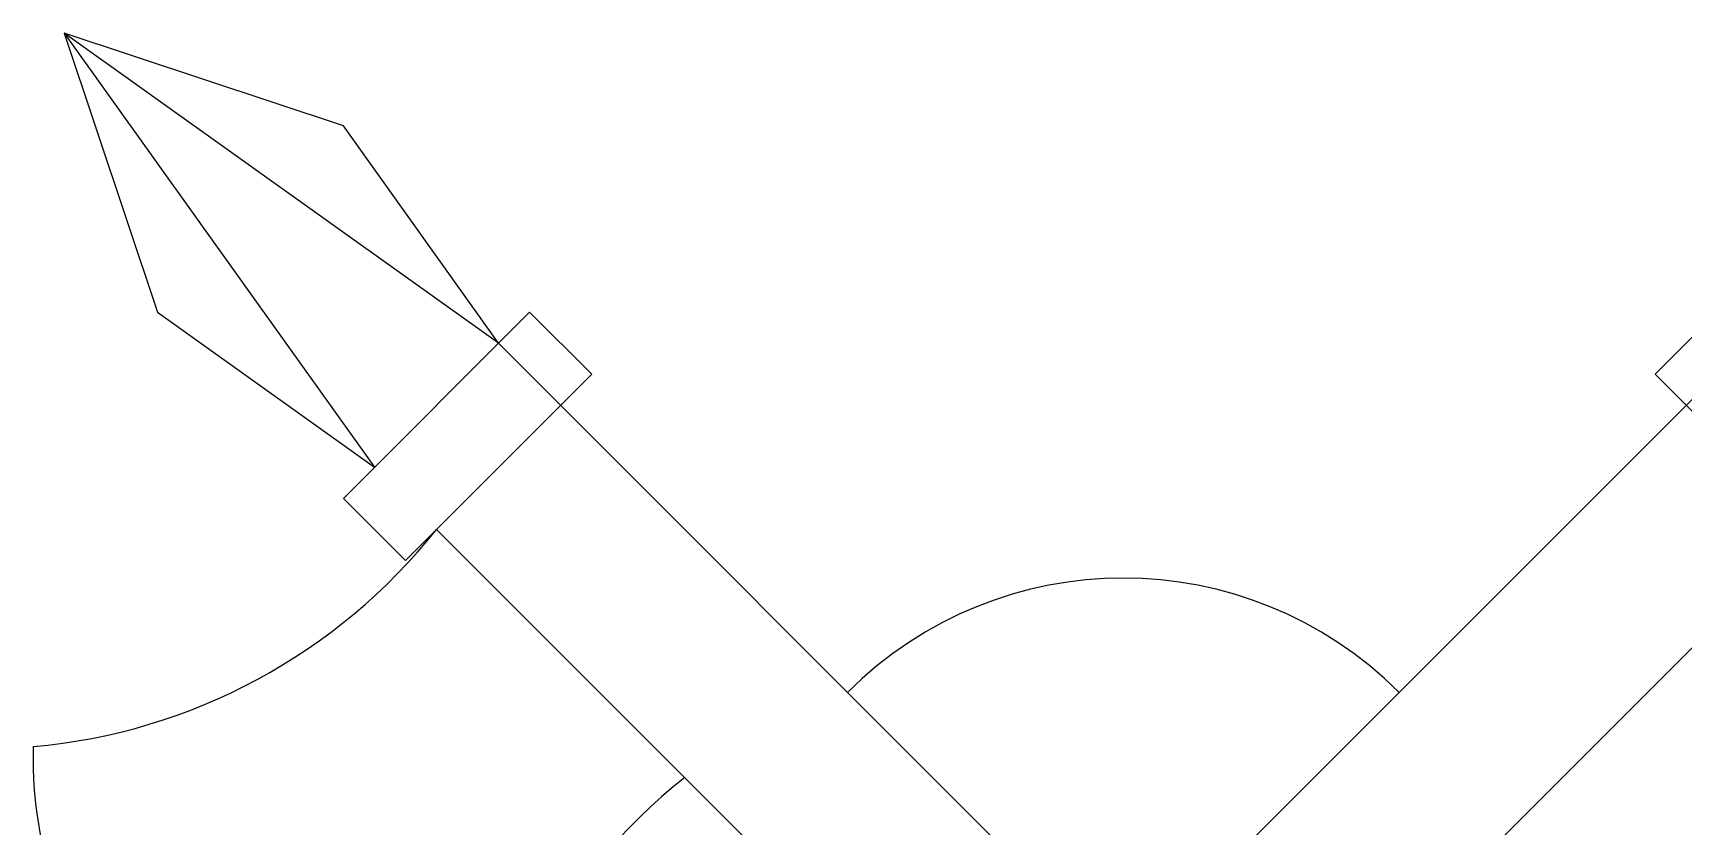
# Model space of a CAD drawing. Header units: metres. Extents: x -2293 to -1333, y 0 to 2180.
# Drawn here: x -1866.8 to -1784, y 1683.7 to 1723.5 of the extents above; entities that cross this region are included whole.
import ezdxf

# ---------------------------------------------------------------- set-up
doc = ezdxf.new("R2010")
doc.units = ezdxf.units.M
doc.layers.add('3', color=3, linetype='Continuous')

msp = doc.modelspace()

# ---------------------------------------------------------------- linework, layer by layer
at = {"layer": '3'}
for p, q in [((-1851.24, 1718.87), (-1865.24, 1723.53)), ((-1865.24, 1723.53), (-1849.68, 1701.76)), ((-1843.46, 1707.98), (-1865.24, 1723.53)), ((-1865.24, 1723.53), (-1860.57, 1709.53)), ((-1843.46, 1707.98), (-1851.24, 1718.87)), ((-1860.57, 1709.53), (-1849.68, 1701.76)), ((-1841.91, 1709.53), (-1851.24, 1700.2)), ((-1838.79, 1706.42), (-1841.91, 1709.53)), ((-1785.46, 1706.42), (-1782.35, 1709.53)), ((-1784.17, 1648.69), (-1843.46, 1707.98)), ((-1840.09, 1648.69), (-1780.79, 1707.98)), ((-1838.79, 1706.42), (-1848.13, 1697.09)), ((-1785.46, 1706.42), (-1776.13, 1697.09)), ((-1848.13, 1697.09), (-1851.24, 1700.2)), ((-1790.39, 1642.46), (-1846.57, 1698.64)), ((-1833.86, 1642.46), (-1777.68, 1698.64))]:
    msp.add_line(p, q, dxfattribs=at)
for centre, radius, start, end in [((-1869.37, 1716.75), 29.11, 275.06, 321.54), ((-1812.13, 1676.64), 19.56, 45, 135), ((-1845.54, 1687.24), 21.27, 178.6, 271.4), ((-1816.02, 1663.41), 29.11, 128.46, 174.94)]:
    msp.add_arc(centre, radius, start, end, dxfattribs=at)

doc.saveas('drawing.dxf')
